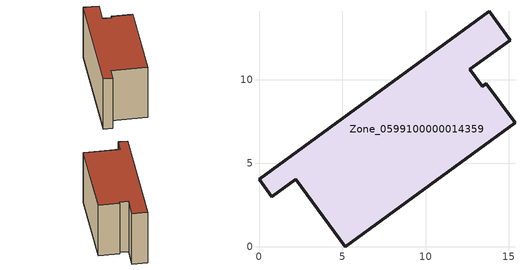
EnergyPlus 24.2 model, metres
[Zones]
Zone_0599100000014359
 floor ground (C_G): 2.21,4.04 0.76,2.99 0,4.03 13.81,14.1 15.07,12.38 12.65,10.63 13.4,9.61 13.64,9.78 15.36,7.43 5.16,0 z0.28
 wall outside (C_F): 13.81,14.1 0,4.03 0.76,2.99 2.21,4.04 5.16,0 15.36,7.43 13.64,9.78 13.4,9.61 12.65,10.63 15.07,12.38 13.81,14.1 z0.28:8.47
 roof outside (C_R): 12.65,10.63 15.07,12.38 13.81,14.1 0,4.03 0.76,2.99 2.21,4.04 5.16,0 15.36,7.43 13.64,9.78 13.4,9.61 z8.47
[BUILDING]
Pand.0599100000014359: North Axis=0; Terrain=City; Loads Convergence Tolerance Value=0.04; Temperature Convergence Tolerance Value=0.4; Solar Distribution=FullExterior; Maximum Number of Warmup Days=25; Minimum Number of Warmup Days=1
[Site:Location]
Rotterdam.The.Hague.AP_ZH_NLD Design_Conditions: Latitude=51.96; Longitude=4.45; Time Zone=1; Elevation=-4.5
[SITE:GROUNDTEMPERATURE:BUILDINGSURFACE]
18, 18, 18, 18, 18, 18, 18, 18, 18, 18, 18, 18
[MATERIAL] Thermal Absorptance=0.9; Solar Absorptance=0.7; Visible Absorptance=0.7
Name | Roughness | Thickness | Conductivity | Density | Specific Heat
G.TI.1992-2005 | MediumSmooth | 0.15 | 0.06 | 540 | 1210
F.TI.1992-2005 | Rough | 0.3 | 0.12 | 1920 | 840
R.TI.1992-2005 | MediumRough | 0.2 | 0.08 | 1500 | 1000
[CONSTRUCTION]
C_G: G.TI.1992-2005
C_F: F.TI.1992-2005
C_R: R.TI.1992-2005
[ZONE]
Zone_0599100000014359: Type=1; Multiplier=1; Ceiling Height=Autocalculate; Volume=Autocalculate; Floor Area=autocalculate; Part of Total Floor Area=Yes
[ZONEINFILTRATION:DESIGNFLOWRATE]
Infil_Zone_0599100000014359: Zone or ZoneList or Space or SpaceList=Zone_0599100000014359; Schedule=AlwaysOn; Design Flow Rate Calculation Method=Flow/Area; Flow Rate per Floor Area=0.0015; Constant Term Coefficient=1; Temperature Term Coefficient=0; Velocity Term Coefficient=0; Velocity Squared Term Coefficient=0
[HVACTEMPLATE:ZONE:IDEALLOADSAIRSYSTEM]
Zone_0599100000014359: Maximum Heating Supply Air Temperature=50; Minimum Cooling Supply Air Temperature=13; Maximum Heating Supply Air Humidity Ratio=0.0156; Minimum Cooling Supply Air Humidity Ratio=0.0077; Heating Limit=NoLimit; Cooling Limit=NoLimit; Dehumidification Control Type=ConstantSensibleHeatRatio; Cooling Sensible Heat Ratio=0.7; Dehumidification Setpoint=60; Humidification Control Type=None; Humidification Setpoint=30; Outdoor Air Method=None; Outdoor Air Flow Rate per Person=0.00944; Outdoor Air Flow Rate per Zone Floor Area=0; Outdoor Air Flow Rate per Zone=0; Demand Controlled Ventilation Type=None; Outdoor Air Economizer Type=NoEconomizer; Heat Recovery Type=None; Sensible Heat Recovery Effectiveness=0.7; Latent Heat Recovery Effectiveness=0.65
[ZONECONTROL:THERMOSTAT]
ThermostatControl_Zone_0599100000014359: Zone or ZoneList=Zone_0599100000014359; Control Type Schedule=DualSetpointControlType; Control 1=Thermostat_Zone_0599100000014359; Temperature Difference Between Cutout And Setpoint=0
[THERMOSTATSETPOINT:DUALSETPOINT]
Thermostat_Zone_0599100000014359: Heating Setpoint Temperature Schedule=HeatingSetpoint_Zone_0599100000014359; Cooling Setpoint Temperature Schedule=CoolingSetpoint_Zone_0599100000014359
[SCHEDULE:COMPACT]
HeatingSetpoint_Zone_0599100000014359: Through: 12/31, For: AllDays, Until: 24:00, 21
CoolingSetpoint_Zone_0599100000014359: Through: 12/31, For: AllDays, Until: 24:00, 24
DualSetpointControlType: Through: 12/31, For: AllDays, Until: 24:00, 4
AlwaysOn: Through: 12/31, For: AllDays, Until: 24:00, 1
